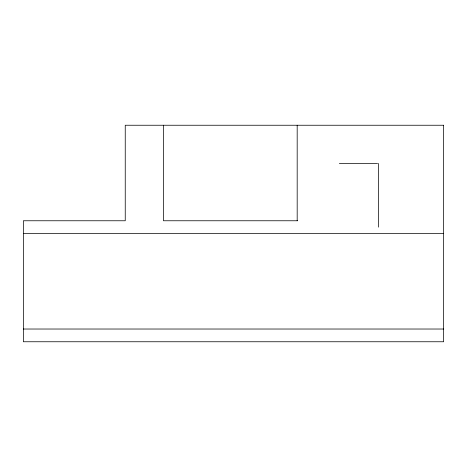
<?xml version="1.0" encoding="UTF-8"?>
<svg xmlns="http://www.w3.org/2000/svg" width="467" height="467" viewBox="0 0 467 467"><rect width="100%" height="100%" fill="white"/><g stroke="black" fill="none" stroke-linecap="round" stroke-linejoin="round"><path stroke-width="0.7" d="M339.346 163.45L377.552 163.45M297.561 220.763L163.45 220.763L163.45 125.244M23.35 233.5L443.65 233.5M23.35 329.025L443.65 329.025M378.416 163.456L378.416 227.137M297.181 125.244L297.181 220.763M443.65 125.244L125.244 125.244L125.244 220.763L23.35 220.763L23.35 341.756L443.65 341.756L443.65 125.244"/></g></svg>
